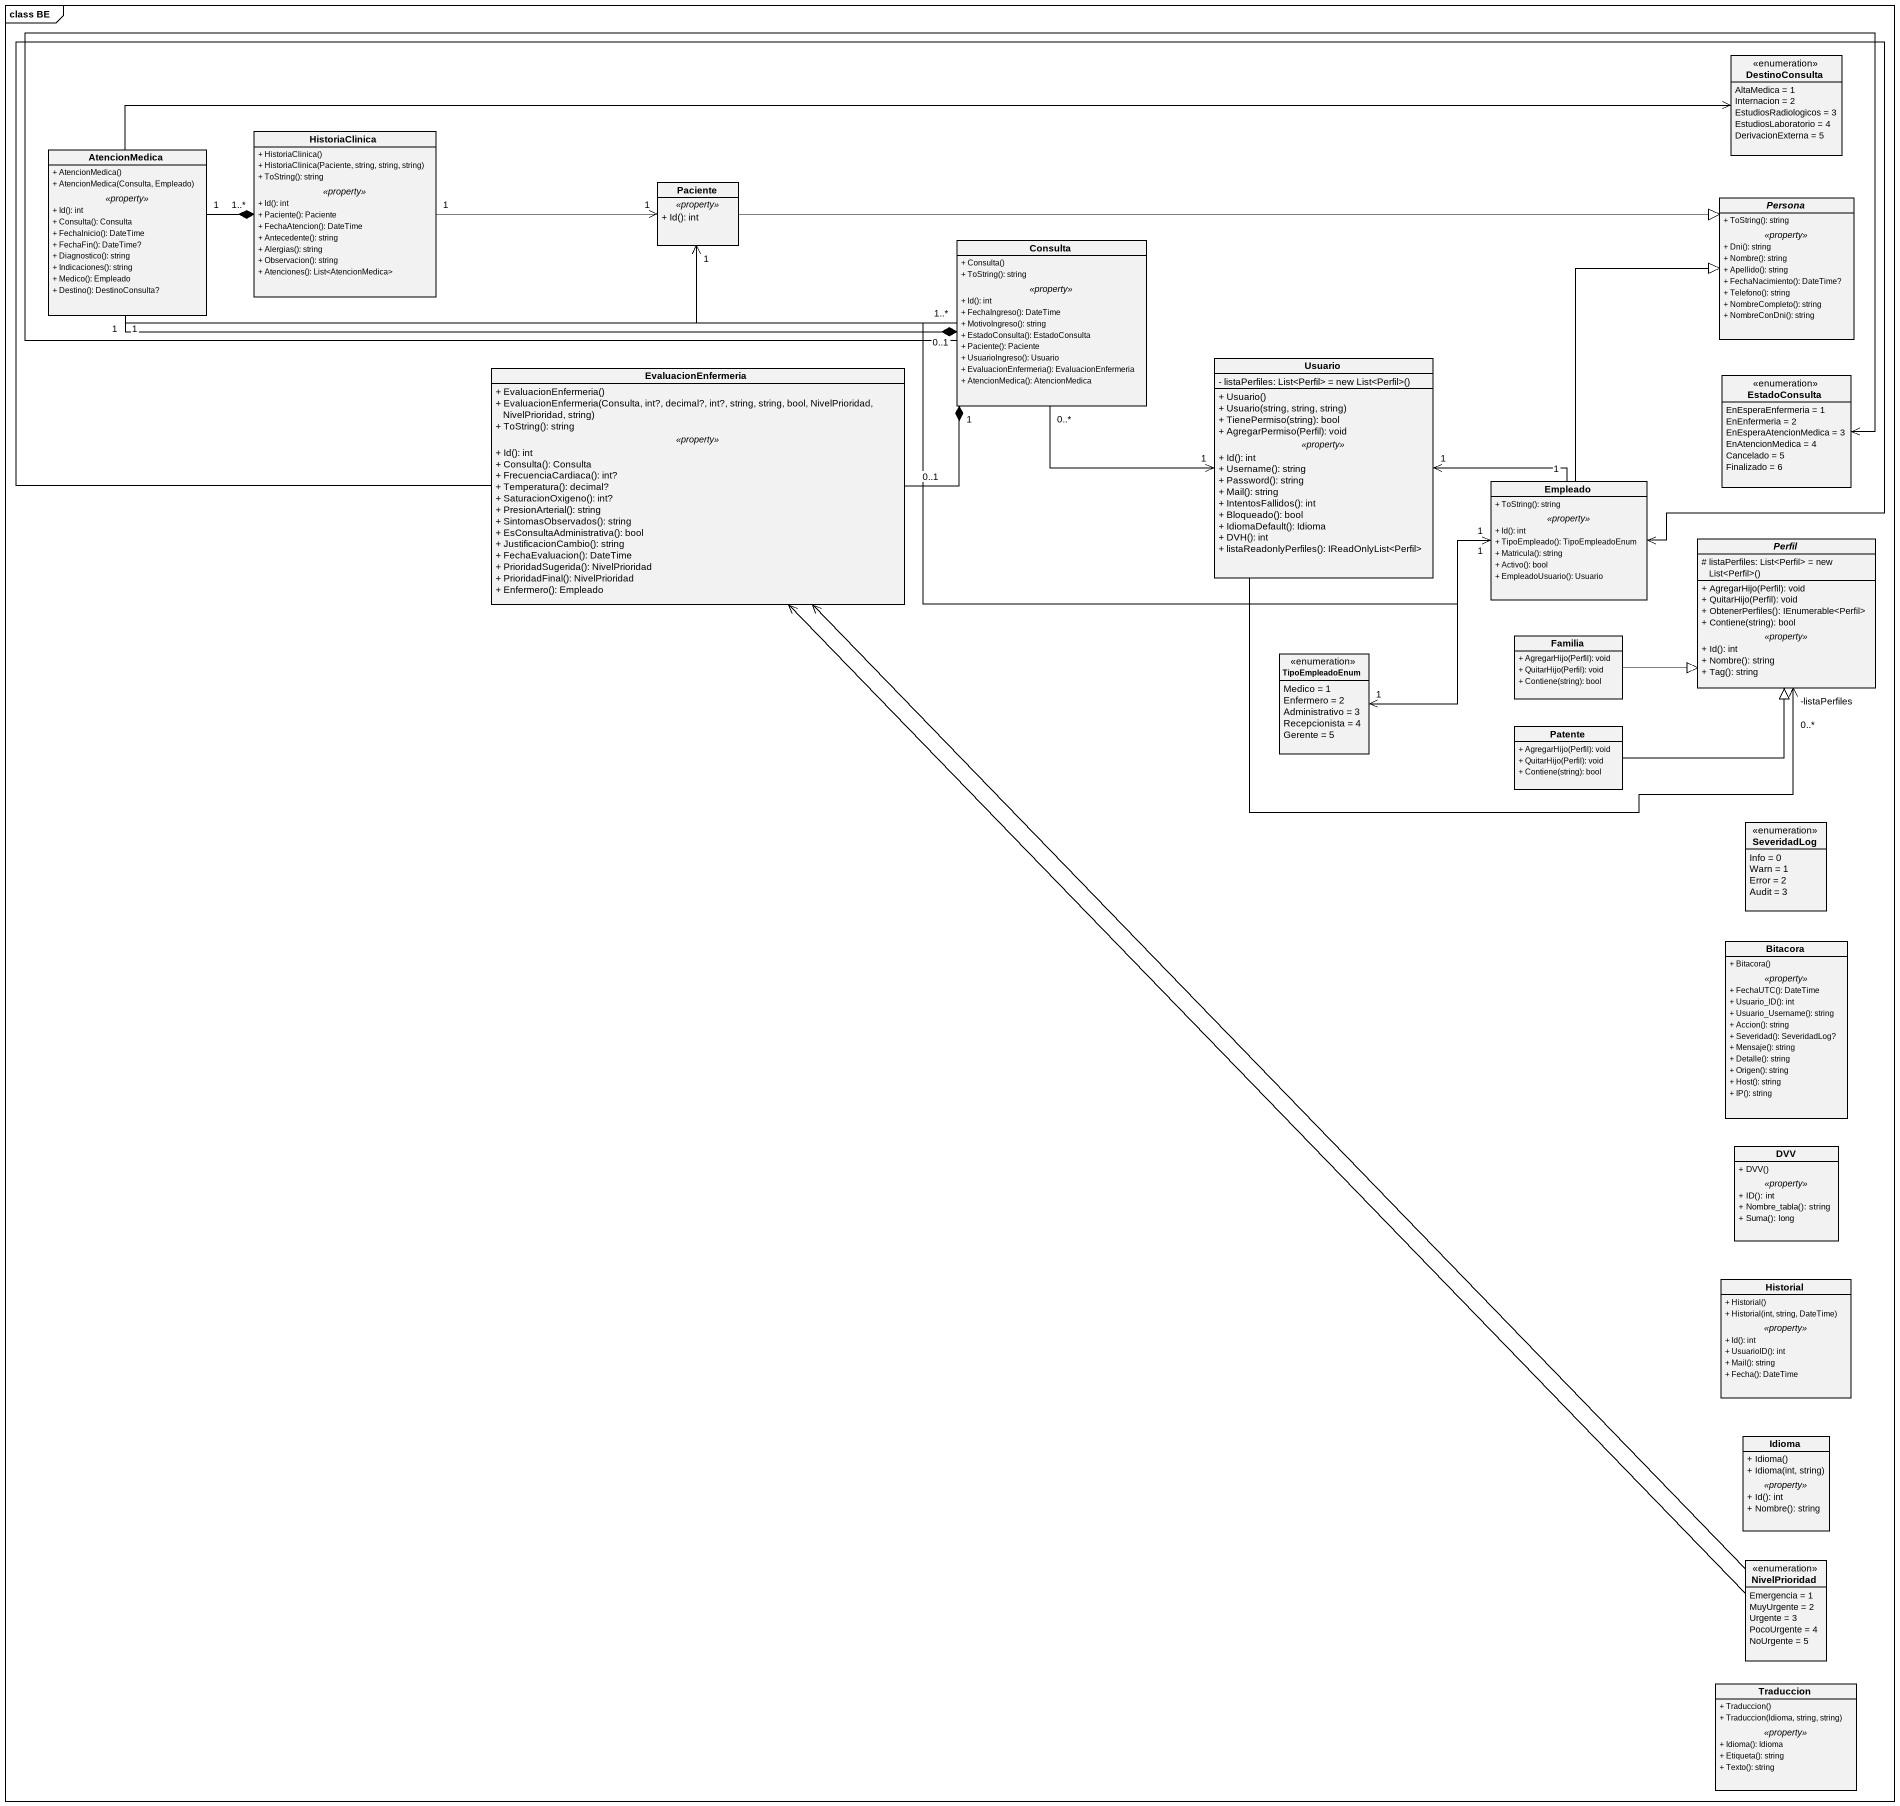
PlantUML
@startuml
mainframe class BE
hide circle
hide empty members
skinparam classAttributeIconSize 0
enum DestinoConsulta {
  AltaMedica = 1
  Internacion = 2
  EstudiosRadiologicos = 3
  EstudiosLaboratorio = 4
  DerivacionExterna = 5
}
class HistoriaClinica {
  + HistoriaClinica()
  + HistoriaClinica(Paciente, string, string, string)
  + ToString(): string
  .. <<property>> ..
  + Id(): int
  + Paciente(): Paciente
  + FechaAtencion(): DateTime
  + Antecedente(): string
  + Alergias(): string
  + Observacion(): string
  + Atenciones(): List<AtencionMedica>
}
class AtencionMedica {
  + AtencionMedica()
  + AtencionMedica(Consulta, Empleado)
  .. <<property>> ..
  + Id(): int
  + Consulta(): Consulta
  + FechaInicio(): DateTime
  + FechaFin(): DateTime?
  + Diagnostico(): string
  + Indicaciones(): string
  + Medico(): Empleado
  + Destino(): DestinoConsulta?
}
class Paciente {
  .. <<property>> ..
  + Id(): int
}
abstract class Persona {
  + ToString(): string
  .. <<property>> ..
  + Dni(): string
  + Nombre(): string
  + Apellido(): string
  + FechaNacimiento(): DateTime?
  + Telefono(): string
  + NombreCompleto(): string
  + NombreConDni(): string
}
class Consulta {
  + Consulta()
  + ToString(): string
  .. <<property>> ..
  + Id(): int
  + FechaIngreso(): DateTime
  + MotivoIngreso(): string
  + EstadoConsulta(): EstadoConsulta
  + Paciente(): Paciente
  + UsuarioIngreso(): Usuario
  + EvaluacionEnfermeria(): EvaluacionEnfermeria
  + AtencionMedica(): AtencionMedica
}
class EvaluacionEnfermeria {
  + EvaluacionEnfermeria()
  + EvaluacionEnfermeria(Consulta, int?, decimal?, int?, string, string, bool, NivelPrioridad, NivelPrioridad, string)
  + ToString(): string
  .. <<property>> ..
  + Id(): int
  + Consulta(): Consulta
  + FrecuenciaCardiaca(): int?
  + Temperatura(): decimal?
  + SaturacionOxigeno(): int?
  + PresionArterial(): string
  + SintomasObservados(): string
  + EsConsultaAdministrativa(): bool
  + JustificacionCambio(): string
  + FechaEvaluacion(): DateTime
  + PrioridadSugerida(): NivelPrioridad
  + PrioridadFinal(): NivelPrioridad
  + Enfermero(): Empleado
}
class Usuario {
  {field} - listaPerfiles: List<Perfil> = new List<Perfil>()
  --
  + Usuario()
  + Usuario(string, string, string)
  + TienePermiso(string): bool
  + AgregarPermiso(Perfil): void
  .. <<property>> ..
  + Id(): int
  + Username(): string
  + Password(): string
  + Mail(): string
  + IntentosFallidos(): int
  + Bloqueado(): bool
  + IdiomaDefault(): Idioma
  + DVH(): int
  + listaReadonlyPerfiles(): IReadOnlyList<Perfil>
}
enum EstadoConsulta {
  EnEsperaEnfermeria = 1
  EnEnfermeria = 2
  EnEsperaAtencionMedica = 3
  EnAtencionMedica = 4
  Cancelado = 5
  Finalizado = 6
}
class Empleado {
  + ToString(): string
  .. <<property>> ..
  + Id(): int
  + TipoEmpleado(): TipoEmpleadoEnum
  + Matricula(): string
  + Activo(): bool
  + EmpleadoUsuario(): Usuario
}
abstract class Perfil {
  {field} # listaPerfiles: List<Perfil> = new List<Perfil>()
  --
  + AgregarHijo(Perfil): void
  + QuitarHijo(Perfil): void
  + ObtenerPerfiles(): IEnumerable<Perfil>
  + Contiene(string): bool
  .. <<property>> ..
  + Id(): int
  + Nombre(): string
  + Tag(): string
}
enum TipoEmpleadoEnum {
  Medico = 1
  Enfermero = 2
  Administrativo = 3
  Recepcionista = 4
  Gerente = 5
}
class Familia {
  + AgregarHijo(Perfil): void
  + QuitarHijo(Perfil): void
  + Contiene(string): bool
}
class Patente {
  + AgregarHijo(Perfil): void
  + QuitarHijo(Perfil): void
  + Contiene(string): bool
}
enum SeveridadLog {
  Info = 0
  Warn = 1
  Error = 2
  Audit = 3
}
class Bitacora {
  + Bitacora()
  .. <<property>> ..
  + FechaUTC(): DateTime
  + Usuario_ID(): int
  + Usuario_Username(): string
  + Accion(): string
  + Severidad(): SeveridadLog?
  + Mensaje(): string
  + Detalle(): string
  + Origen(): string
  + Host(): string
  + IP(): string
}
class DVV {
  + DVV()
  .. <<property>> ..
  + ID(): int
  + Nombre_tabla(): string
  + Suma(): long
}
class Historial {
  + Historial()
  + Historial(int, string, DateTime)
  .. <<property>> ..
  + Id(): int
  + UsuarioID(): int
  + Mail(): string
  + Fecha(): DateTime
}
class Idioma {
  + Idioma()
  + Idioma(int, string)
  .. <<property>> ..
  + Id(): int
  + Nombre(): string
}
enum NivelPrioridad {
  Emergencia = 1
  MuyUrgente = 2
  Urgente = 3
  PocoUrgente = 4
  NoUrgente = 5
}
class Traduccion {
  + Traduccion()
  + Traduccion(Idioma, string, string)
  .. <<property>> ..
  + Idioma(): Idioma
  + Etiqueta(): string
  + Texto(): string
}
HistoriaClinica "1" -right-> "1" Paciente
AtencionMedica -right-> DestinoConsulta
AtencionMedica "1" -right-* "1..*" HistoriaClinica
AtencionMedica "1" -right-* "0..1" Consulta
AtencionMedica "1" -right-> "1" Empleado
Paciente -right-|> Persona
Paciente "1" <-right- "1..*" Consulta
Consulta "0..*" -right-> "1" Usuario
Consulta -right-> EstadoConsulta
EvaluacionEnfermeria "0..1" -right-* "1" Consulta
EvaluacionEnfermeria -right-> Empleado
EvaluacionEnfermeria <-- NivelPrioridad
Usuario "1" <-right- "1" Empleado
Usuario -right-> "-listaPerfiles\n0..*" Perfil
Empleado -up-|> Persona
TipoEmpleadoEnum "1" <-up- "1" Empleado
Familia -right-|> Perfil
Patente -up-|> Perfil
NivelPrioridad -up-> EvaluacionEnfermeria
@enduml
